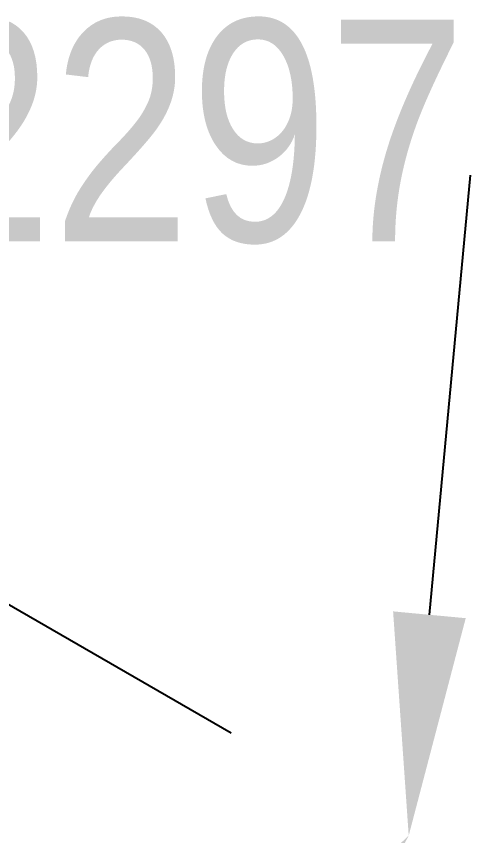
# Model space of a CAD drawing. Header units: millimetres. Extents: x 0 to 594, y 0 to 420.
# Drawn here: x 258.54 to 263.66, y 235.56 to 244.79 of the extents above; entities that cross this region are included whole.
import ezdxf
from ezdxf import colors
from ezdxf.entities.mleader import LeaderData, LeaderLine
from ezdxf.math import Vec2, Vec3

# ---------------------------------------------------------------- set-up
doc = ezdxf.new("R2010")
doc.units = ezdxf.units.MM
doc.header["$LTSCALE"] = 0.25
doc.layers.add('주석', color=7, linetype='Continuous')
doc.layers.add('치수', color=1, linetype='Continuous')
doc.styles.add('AdskIsoAnnotation', font='arial.ttf', dxfattribs={"width": 0.8, "height": 1})
doc.styles.add('AdskIsoMetric', font='arial.ttf', dxfattribs={"width": 0.8, "height": 2.5})
doc.styles.add('AdskIsoMetric30', font='arial.ttf', dxfattribs={"width": 0.8, "oblique": 30, "height": 2.5})
doc.styles.get("Standard").update_dxf_attribs({"font": 'arial.ttf'})
doc.dimstyles.new('AdskIsoMetric', dxfattribs={"dimtxt": 2.5, "dimasz": 2.5, "dimexe": 1, "dimexo": 2, "dimgap": 0.8, "dimtad": 1, "dimdec": 0, "dimrnd": 1, "dimzin": 0, "dimdsep": 46, "dimtxsty": 'AdskIsoMetric', "dimcen": 0, "dimclrt": 7, "dimadec": 0, "dimazin": 0, "dimtfac": 1, "dimtdec": 0, "dimtmove": 1, "dimatfit": 3, "dimfxl": 0, "dimfrac": 2, "dimtolj": 1, "dimtzin": 0, "dimarcsym": 0})

# ---------------------------------------------------------------- blocks, each defined once
blk = doc.blocks.new('*D90')
at = {"layer": 'Defpoints', "color": 0}
for p in [(262.9618, 235.555), (249.9714, 212.4522), (262.9618, 204.9522)]:
    blk.add_point(p, dxfattribs=at)
at = {"layer": '치수', "color": 0, "lineweight": -2}
for p, q in [((260.9618, 236.7097), (248.9714, 243.6324)), ((249.9714, 240.555), (249.9714, 214.9522)), ((260.9618, 206.1069), (248.9714, 213.0295))]:
    blk.add_line(p, q, dxfattribs=at)
at = {"layer": '치수', "color": 0}
for points in [[(249.5547, 240.555), (250.3881, 240.555), (249.9714, 243.055)], [(249.5547, 214.9522), (250.3881, 214.9522), (249.9714, 212.4522)]]:
    blk.add_solid(points, dxfattribs=at)
at = {"layer": '치수', "color": 7, "insert": (247.7051, 229.062), "char_height": 2.5, "attachment_point": 5, "rotation": 90, "style": 'AdskIsoMetric30'}
blk.add_mtext('\\A1;390', dxfattribs=at)

msp = doc.modelspace()

# ---------------------------------------------------------------- texts
at = {"layer": '주석', "insert": (249.6593, 242), "char_height": 2.5, "attachment_point": 7, "style": 'AdskIsoAnnotation'}
msp.add_mtext('{\\Q0;℄ EL +2297}', dxfattribs=at)

# ---------------------------------------------------------------- dimensions: what is measured, and where the dimension line sits
at = {"layer": '치수'}
dim = msp.add_linear_dim(base=(249.9714, 212.4522), p1=(262.9618, 235.555), p2=(262.9618, 204.9522), angle=270, text='390', dimstyle='AdskIsoMetric', override={"dimtad": 0, "dimlfac": 12.755922, "dimtxsty": 'AdskIsoMetric30', "dimse1": 0, "dimse2": 0, "dimsd1": 0, "dimsd2": 0, "dimtmove": 1}, dxfattribs=at)
dim.commit()
dim.dimension.update_dxf_attribs({"geometry": '*D90', "text_midpoint": (247.7051, 229.062), "dimtype": 160})

# ---------------------------------------------------------------- leaders
at = {"layer": '주석'}
ml = msp.add_multileader_mtext('Standard', dxfattribs=at)
ml.set_content('')
ml.set_leader_properties()
ml.build(insert=Vec2(0, 0))
ml.multileader.update_dxf_attribs({"dogleg_length": 0, "arrow_head_size": 2.5})
ctx = ml.context
ctx.base_point, ctx.arrow_head_size, ctx.plane_origin = Vec3(263.6593, 243), 2.5, Vec3(44.6593, 0)
notes = []
notes.append((ctx, [(0, (1, 1, 0), (263.6593, 243), (-1, 0), 0, [(0, [(262.9618, 235.555)], 0, [])])]))
ctx.mtext, ml.multileader.dxf.content_type = None, 0
ml = msp.add_multileader_mtext('Standard', dxfattribs=at)
ml.set_content('')
ml.set_leader_properties()
ml.build(insert=Vec2(0, 0))
ml.multileader.update_dxf_attribs({"dogleg_length": 0, "arrow_head_size": 2.0095})
ctx = ml.context
ctx.base_point, ctx.arrow_head_size, ctx.plane_origin = Vec3(260.2593, 232), 2.0095, Vec3(44.6593, 0)
notes.append((ctx, [(0, (1, 1, 0), (260.2593, 232), (-1, 0), 0, [(0, [(262.9618, 235.555)], 0, [])])]))
ctx.mtext, ml.multileader.dxf.content_type = None, 0
for ctx, leaders in notes:
    for number, flags, end, landing, length, lines in leaders:
        leader = LeaderData()
        leader.index, (leader.has_last_leader_line, leader.has_dogleg_vector, leader.attachment_direction) = number, flags
        leader.last_leader_point, leader.dogleg_vector, leader.dogleg_length = Vec3(end), Vec3(landing), length
        for number, points, colour, breaks in lines:
            line = LeaderLine()
            line.index, line.vertices, line.color, line.breaks = number, Vec3.list(points), colors.encode_raw_color(colour), breaks
            leader.lines.append(line)
        ctx.leaders.append(leader)

doc.saveas('drawing.dxf')
